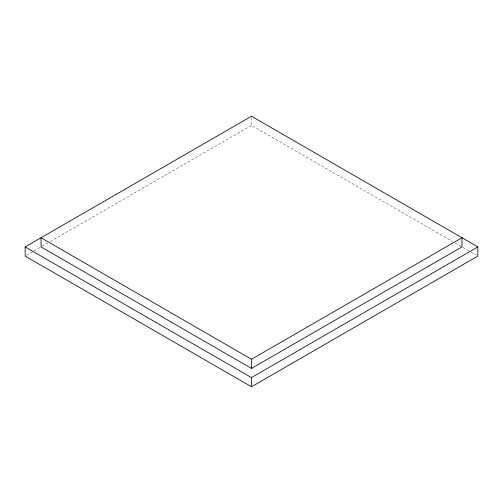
<?xml version="1.0" encoding="UTF-8"?>
<svg xmlns="http://www.w3.org/2000/svg" width="503" height="503" viewBox="0 0 503 503"><rect width="100%" height="100%" fill="white"/><g stroke="black" fill="none" stroke-linecap="round" stroke-linejoin="round"><path stroke-width="0.38" stroke-dasharray="2.52 1.89" d="M26.508 255.298L33.305 251.374M33.984 250.984L41.466 246.665M42.145 246.275L47.823 242.993M50.3 241.566L251.5 125.404L452.7 241.566M455.177 242.993L462.219 247.061M462.898 247.451L470.374 251.77M471.053 252.16L476.492 255.298M251.5 117.759L251.5 125.404"/><path stroke-width="0.75" d="M25.15 246.916L251.5 116.231L477.85 246.916L477.85 256.084L251.5 386.769L25.15 256.084L25.15 246.916L251.5 377.596L477.85 246.916M251.5 359.255L461.968 237.743L461.968 246.916L251.5 368.429L41.032 246.916L41.032 237.743L251.5 359.255L251.5 368.429M251.5 377.596L251.5 386.769"/></g></svg>
